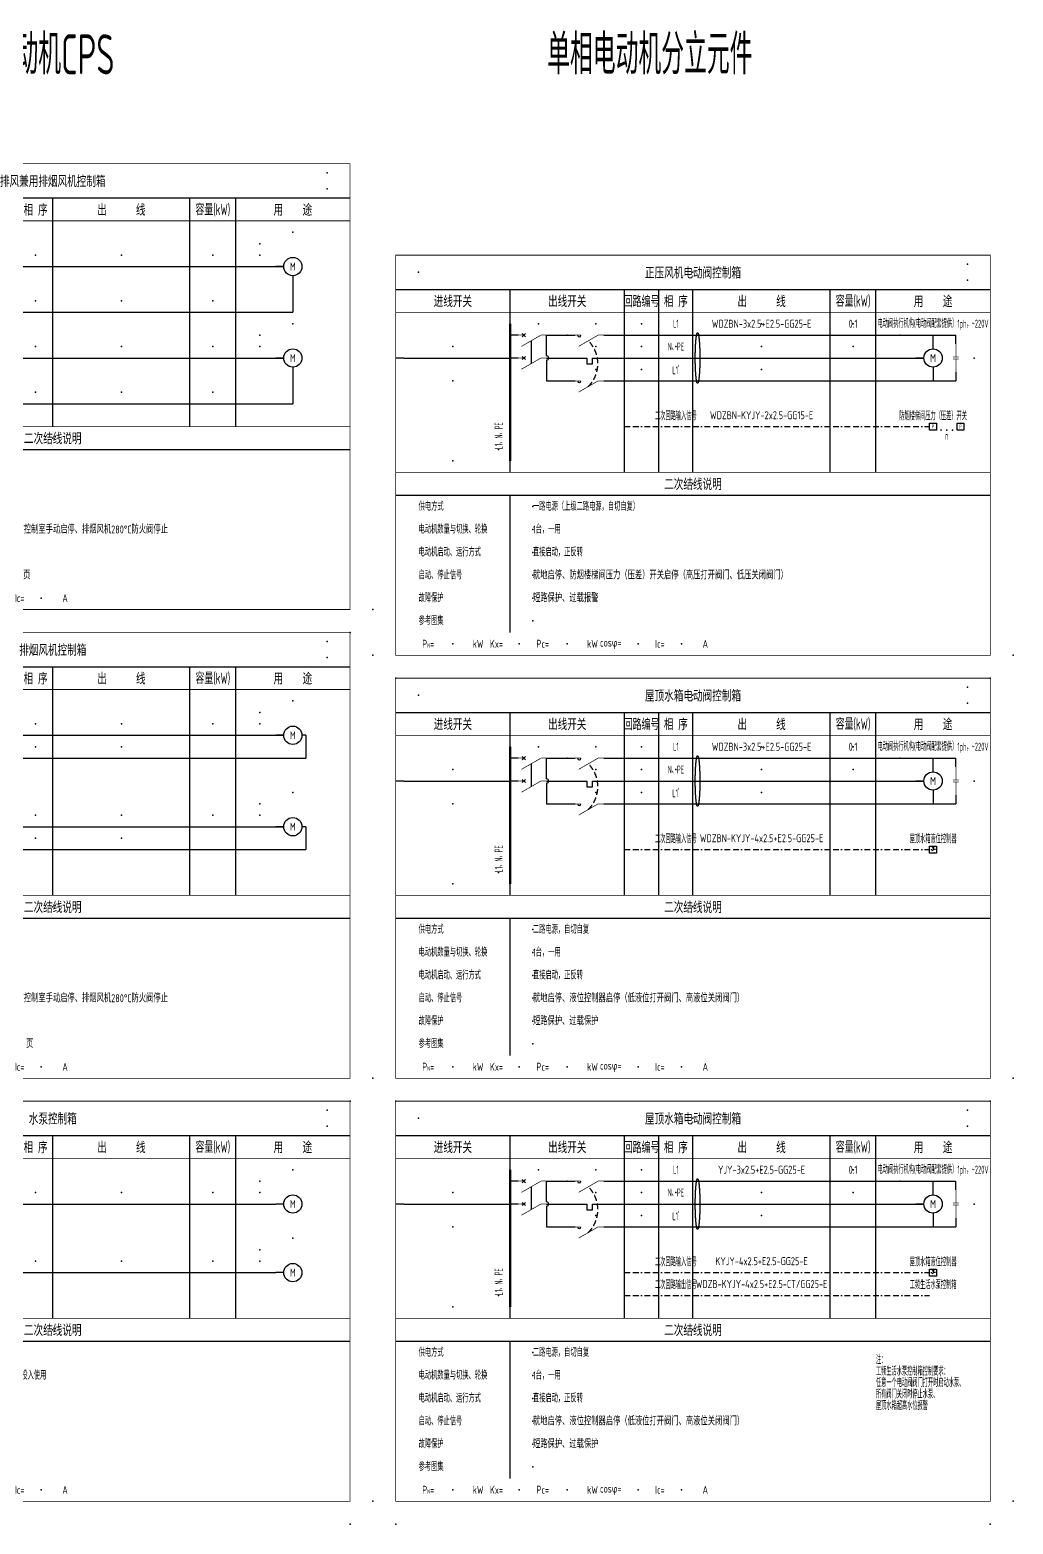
# Model space of a CAD drawing. Extents: x -337 to 273738, y -225 to 2088994.
# Drawn here: x 65949 to 108949, y 11724 to 77074 of the extents above; entities that cross this region are included whole.
import ezdxf
from ezdxf.enums import TextEntityAlignment as Align

# ---------------------------------------------------------------- set-up
doc = ezdxf.new("R2010")
doc.units = 0
doc.header["$LTSCALE"] = 1000
doc.linetypes.add('BORDER2', pattern=[0.875, 0.25, -0.125, 0.25, -0.125, 0, -0.125])
doc.linetypes.add('HIDDEN', pattern=[0.375, 0.25, -0.125])
doc.layers.get('0').update_dxf_attribs({"linetype": 'CONTINUOUS'})
for name, color, linetype in [('E-AB', 1, 'CONTINUOUS'), ('E-CTRL-WIRE', 3, 'BORDER2'), ('E-EQ-POWER', 3, 'CONTINUOUS'), ('E-FAS-DEVC', 3, 'CONTINUOUS'), ('E-POWR-DEVC', 3, 'CONTINUOUS'), ('E-UNIV-AB', 10, 'CONTINUOUS'), ('E-UNIV-DIAG', 2, 'CONTINUOUS'), ('E-UNIV-DIAG2', 2, 'HIDDEN'), ('E-UNIV-EL', 140, 'CONTINUOUS'), ('E-UNIV-NOTE', 6, 'CONTINUOUS'), ('E-UNIV-WIRE', 4, 'CONTINUOUS')]:
    doc.layers.add(name, color=color, linetype=linetype)
doc.styles.get("Standard").update_dxf_attribs({"font": 'GBENOR', "bigfont": 'GBCBIG'})
doc.styles.add('TH-STYLE3', font='tssdeng.shx', dxfattribs={"width": 0.65, "bigfont": 'tssdchn.shx'})

# ---------------------------------------------------------------- blocks, each defined once
blk = doc.blocks.new('E-BSYS29')
for p, q in [((0, -10), (260.0000000000003, -10)), ((50, -70), (50, -10))]:
    blk.add_line(p, q)
blk.add_lwpolyline([(259.9999999999995, -70, 0.35, 0.35, 0), (260.0000000000003, 0, 0.35, 0.35, 0), (0, 0, 0.35, 0.35, 0), (-7.958078640513122e-13, -70, 0, 0, 0)], format="xyseb", close=True)
for p in [(130.0000000000001, -5), (59.99999999999989, -15), (59.99999999999989, -25), (59.99999999999989, -35), (59.99999999999989, -45), (59.99999999999989, -55), (59.99999999999989, -65)]:
    blk.add_point(p)
at = {"layer": 'E-UNIV-NOTE', "style": 'TH-STYLE3', "width": 0.7}
blk.add_text('二次结线说明', height=5, dxfattribs=at).set_placement((130.0000000000001, -5), align=Align.MIDDLE)
at = {"layer": 'E-UNIV-NOTE', "style": 'TH-STYLE3', "width": 0.6}
for s, p in [('供电方式', (9.999999999999886, -15)), ('电动机数量与切换、轮换', (9.999999999999773, -25)), ('电动机启动、运行方式', (9.999999999999659, -35)), ('启动、停止信号', (9.999999999999545, -45)), ('故障保护', (9.999999999999432, -55)), ('参考图集', (9.999999999999318, -65))]:
    blk.add_text(s, height=3.500000000000001, dxfattribs=at).set_placement(p, align=Align.MIDDLE_LEFT)
blk = doc.blocks.new('E-BSYS06-1')
at = {"const_width": 0.35}
blk.add_lwpolyline([(0, 0), (-1.13686837721616e-13, -10), (260.0000000000003, -10), (260.0000000000003, 0)], dxfattribs=at)
for p in [(25.00000000000119, -5.000000000002331), (54.00000000000119, -5.000000000002331), (75.0000000000012, -5.000000000002331), (106.0000000000012, -5.000000000002331), (125.0000000000012, -5.000000000002331), (-10.00000000000011, -10), (270.0000000000003, -10), (-2.842170943040401e-13, -20), (260.0000000000002, -20)]:
    blk.add_point(p)
at = {"layer": 'E-UNIV-NOTE', "style": 'TH-STYLE3', "width": 0.7}
for s, p in [('Kx=            ', (53.99999999999915, -5.000000000000739)), ('Pc=          kW', (74.99999999999886, -5.000000000000739)), ('cosφ=            ', (103.9999999999991, -5.000000000000739)), ('Ic=          A', (124.9999999999989, -5.000000000000739))]:
    blk.add_text(s, height=3.5, dxfattribs=at).set_placement(p, align=Align.MIDDLE)
at = {"layer": 'E-UNIV-NOTE', "insert": (25.00000000000119, -5.000000000002331), "char_height": 3.5, "width": 28.03761595922624, "attachment_point": 5, "style": 'TH-STYLE3'}
blk.add_mtext('P{\\H0.5714x;N}=          kW', dxfattribs=at)
blk = doc.blocks.new('E-BSYS03')
for p, q in [((99.99999999999956, -10), (99.99999999999956, 0)), ((115.0000000000004, -10), (115.0000000000004, 0)), ((129.9999999999997, -10), (129.9999999999997, 0)), ((190.0000000000001, -10), (190.0000000000001, 0)), ((210.0000000000005, -10), (210.0000000000005, 0)), ((50.00000000000058, -10), (50.00000000000058, -5))]:
    blk.add_line(p, q)
at = {"const_width": 0.35}
blk.add_lwpolyline([(0, 0), (-1.4210854715202e-13, -10), (260.0000000000003, -10), (260.0000000000003, 0)], dxfattribs=at)
for p in [(45.00000000000044, 0), (25.0000000000003, -5)]:
    blk.add_point(p)
blk = doc.blocks.new('E-BSYS01-1')
for p, q in [((0, -15), (260.0000000000003, -15)), ((50, -30.00000000000028), (50, -15)), ((100, -25.00000000000028), (100, -15)), ((115, -25.00000000000028), (115, -15)), ((130, -25.00000000000028), (130, -15)), ((190.0000000000003, -25.00000000000028), (190.0000000000003, -15)), ((210.0000000000003, -25.00000000000028), (210.0000000000003, -15))]:
    blk.add_line(p, q)
at = {"const_width": 0.35}
for points in [[(0, -25.00000000000028), (0, 0), (260.0000000000003, 0), (260.0000000000003, -25.00000000000028)], [(260.0000000000003, -25.00000000000028), (0, -25.00000000000028)]]:
    blk.add_lwpolyline(points, dxfattribs=at)
for p in [(250.0000000000003, -4), (10, -7.5), (130, -7.5), (250.0000000000003, -11)]:
    blk.add_point(p)
at = {"layer": 'E-UNIV-NOTE', "style": 'TH-STYLE3'}
for s, width, p in [('进线开关', 0.7, (25, -20)), ('出线开关', 0.7, (75, -20)), ('回路编号', 0.6, (107.5, -20)), ('相 序', 0.7, (122.5, -20)), ('出      线', 0.7, (160.0000000000003, -20)), ('容量(kW)', 0.6, (200.0000000000003, -20)), ('用    途', 0.7, (235.0000000000003, -20))]:
    blk.add_text(s, height=5, dxfattribs=dict(at, width=width)).set_placement(p, align=Align.MIDDLE)
blk = doc.blocks.new('E-BCPS101')
at = {"color": 3}
for p, q in [((4.957106781186553, -0.7071067811865532), (3.542893218813447, 0.7071067811865532)), ((3.542893218813447, -0.7071067811865532), (4.957106781186553, 0.7071067811865532)), ((5.5, -0.75), (5.5, 0.75))]:
    blk.add_line(p, q, dxfattribs=at)
at = {"color": 3, "const_width": 0.3}
for points in [[(2.5, 0), (7.5, 0)], [(15, 0), (6.5, -4.907477288111863)], [(15, 0), (17.5, 0)]]:
    blk.add_lwpolyline(points, dxfattribs=at)
at = {"color": 3}
blk.add_arc((6.75, 0), 0.75, 180, 0, dxfattribs=at)
at = {"layer": 'E-UNIV-DIAG2'}
blk.add_lwpolyline([(0, -7.5), (32.5, -7.5), (32.5, 7.5), (0, 7.5)], close=True, dxfattribs=at)
at = {"layer": 'E-UNIV-WIRE'}
for p, q in [((2.5, 0), (0, 0)), ((17.5, 0), (32.5, 0))]:
    blk.add_line(p, q, dxfattribs=at)
at = {"layer": 'E-UNIV-AB', "width": 0.6, "flags": 9}
blk.add_attdef('CPS', text='', height=3.988501616960122, rotation=90, dxfattribs=at).set_placement((9.950000000000045, 5), align=Align.MIDDLE)
blk = doc.blocks.new('E-BSYS223')
for p, q in [((99.99999999999955, -40), (99.99999999999955, 0)), ((115.0000000000005, -40), (115.0000000000005, 0)), ((129.9999999999997, -40), (129.9999999999997, 0)), ((190.0000000000001, -40), (190.0000000000001, 0)), ((210.0000000000005, -40), (210.0000000000005, 0))]:
    blk.add_line(p, q)
at = {"const_width": 0.35}
for points in [[(0, 0), (-1.70530256582424e-13, -40)], [(260.0000000000003, -40), (260.0000000000003, 0)]]:
    blk.add_lwpolyline(points, dxfattribs=at)
for p in [(235.0000000000003, -5), (75, -9.999999999999886), (220.5000000000003, -10), (107.5, -15), (122.5, -15), (160, -15), (200.0000000000003, -15), (220.5000000000003, -15), (75, -29.99999999999989), (107.5, -35), (122.5, -35), (160, -35), (200.0000000000003, -35)]:
    blk.add_point(p)
at = {"layer": 'E-POWR-DEVC'}
blk.add_circle((235.0000000000003, -20), 4, dxfattribs=at)
at = {"layer": 'E-UNIV-WIRE'}
for p, q in [((53.5, -20), (50, -20)), ((68.5, -20), (91, -20)), ((91, -20), (215.0000000000003, -20)), ((231.0000000000003, -20), (227.5000000000003, -20)), ((235.0000000000003, -24), (235.0000000000003, -40)), ((53.5, -40), (50, -40)), ((68.5, -40), (91, -40)), ((91, -40), (215.0000000000003, -39.99999999999989)), ((227.5000000000003, -39.99999999999989), (235.0000000000003, -40))]:
    blk.add_line(p, q, dxfattribs=at)
at = {"layer": 'E-UNIV-WIRE', "const_width": 1}
blk.add_lwpolyline([(50, -5), (50, -45)], dxfattribs=at)
at = {"layer": 'E-UNIV-DIAG'}
for p in [(53.5, -20), (53.5, -40)]:
    blk.add_blockref('E-BCPS101', p, dxfattribs=at)
at = {"layer": 'E-UNIV-NOTE', "style": 'TH-STYLE3', "width": 0.7}
blk.add_text('M', height=3.5, dxfattribs=at).set_placement((235.0000000000003, -20), align=Align.MIDDLE)
blk = doc.blocks.new('E-BSYS04')
for p in [(-25, 5), (-25, -10)]:
    blk.add_point(p)
at = {"layer": 'E-UNIV-WIRE'}
for p, q in [((-46.5, 0), (-50, 0)), ((-21.5, 0), (0, 0))]:
    blk.add_line(p, q, dxfattribs=at)
blk = doc.blocks.new('E-BQF102-1')
at = {"color": 3}
for p, q in [((1.957106781186553, -0.7071067811865532), (0.5428932188134468, 0.7071067811865532)), ((0.5428932188134468, -0.7071067811865532), (1.957106781186553, 0.7071067811865532)), ((2.5, -0.75), (2.5, 0.75))]:
    blk.add_line(p, q, dxfattribs=at)
at = {"color": 3, "const_width": 0.3}
for points in [[(0, 0), (2.5, 0)], [(10, 0), (1.5, -4.907477288111863)], [(10, 0), (12.5, 0)]]:
    blk.add_lwpolyline(points, dxfattribs=at)
at = {"layer": 'E-UNIV-AB', "width": 0.6, "flags": 9}
blk.add_attdef('QF', text='', height=3.988501616960122, rotation=90, dxfattribs=at).set_placement((7.450000000000045, 5), align=Align.MIDDLE)
blk = doc.blocks.new('E-BKM102')
at = {"color": 3, "const_width": 0.3}
for points in [[(0, 0), (0, -2.5)], [(0, -10), (-4.907477288111807, -1.5)], [(0, -10), (0, -12.5)]]:
    blk.add_lwpolyline(points, dxfattribs=at)
at = {"color": 3}
blk.add_arc((0, -1.75), 0.75, 90, 270, dxfattribs=at)
at = {"layer": 'E-UNIV-AB', "width": 0.6, "flags": 9}
blk.add_attdef('KM', text='', height=3.988501616960122, dxfattribs=at).set_placement((5, -4.949999999999989), align=Align.MIDDLE)
blk = doc.blocks.new('E-BCPS102')
at = {"color": 3}
for p, q in [((4.957106781186553, -0.7071067811865532), (3.542893218813447, 0.7071067811865532)), ((3.542893218813447, -0.7071067811865532), (4.957106781186553, 0.7071067811865532)), ((5.5, -0.75), (5.5, 0.75)), ((17.5, -10), (17.5, 0)), ((7.799038105676573, -4.157477288111863), (8.299038105676573, -5.023502691896283)), ((9.598076211353145, -4.273502691896283), (8.299038105676573, -5.023502691896283)), ((9.098076211353145, -3.407477288111863), (9.598076211353145, -4.273502691896283)), ((17.5, -20.75), (17.5, -19.25))]:
    blk.add_line(p, q, dxfattribs=at)
at = {"color": 3, "const_width": 0.3}
for points in [[(2.5, 0), (7.5, 0)], [(15, 0), (6.5, -4.907477288111863)], [(15, 0), (17.5, 0)]]:
    blk.add_lwpolyline(points, dxfattribs=at)
at = {"color": 3}
blk.add_arc((6.75, 0), 0.75, 180, 0, dxfattribs=at)
blk.add_solid([(7.799038105676573, -4.157477288111863), (8.299038105676573, -5.023502691896283), (9.098076211353145, -3.407477288111863), (9.598076211353145, -4.273502691896283)], dxfattribs=at)
at = {"layer": 'E-POWR-DEVC'}
blk.add_line((30, -20), (30, -10), dxfattribs=at)
blk.add_lwpolyline([(22.60048094716183, -18.20373864405565), (22.60048094716183, -16.70373864405565), (23.89951905283851, -17.45373864405565)], close=True, dxfattribs=at)
at = {"layer": 'E-UNIV-DIAG2'}
for p, q in [((23.24999999999977, -12.20753626814883), (23.24999999999977, -17.0787386440561)), ((23.24999999999977, -17.8287386440561), (23.24999999999977, -22.44901408750479))]:
    blk.add_line(p, q, dxfattribs=at)
blk.add_lwpolyline([(0, -27.5), (32.5, -27.5), (32.5, 7.5), (0, 7.5)], close=True, dxfattribs=at)
at = {"layer": 'E-UNIV-WIRE'}
for p, q in [((2.5, 0), (0, 0)), ((17.5, 0), (32.5, -1.13686837721616e-13)), ((30, -10), (32.5, -10))]:
    blk.add_line(p, q, dxfattribs=at)
at = {"layer": 'E-POWR-DEVC', "rotation": 90}
for p in [(17.5, -10), (17.5, -20)]:
    blk.add_blockref('E-BKM102', p, dxfattribs=at)
at = {"layer": 'E-UNIV-AB', "width": 0.6, "flags": 9}
blk.add_attdef('CPS', text='', height=3.988501616960122, rotation=90, dxfattribs=at).set_placement((9.950000000000045, 5), align=Align.MIDDLE)
blk = doc.blocks.new('E-BSYS222')
for p, q in [((99.99999999999955, -40), (99.99999999999955, 0)), ((115.0000000000005, -40), (115.0000000000005, 0)), ((129.9999999999997, -40), (129.9999999999997, 0)), ((190.0000000000001, -40), (190.0000000000001, 0)), ((210.0000000000005, -40), (210.0000000000005, 0))]:
    blk.add_line(p, q)
at = {"const_width": 0.35}
for points in [[(0, 0), (-1.70530256582424e-13, -40)], [(260.0000000000003, -40), (260.0000000000003, 0)]]:
    blk.add_lwpolyline(points, dxfattribs=at)
for p in [(235.0000000000003, -5), (75, -9.999999999999886), (220.5000000000003, -10), (107.5, -15), (122.5, -15), (160, -15), (200.0000000000003, -15), (220.5000000000003, -15), (107.5, -25), (122.5, -25), (160, -25)]:
    blk.add_point(p)
at = {"layer": 'E-POWR-DEVC'}
blk.add_circle((235.0000000000003, -20), 4, dxfattribs=at)
at = {"layer": 'E-UNIV-WIRE'}
for p, q in [((53.5, -19.99999999999989), (50, -19.99999999999989)), ((86, -20), (91, -20)), ((91, -20), (215.0000000000003, -20)), ((231.0000000000003, -20), (227.5000000000003, -20)), ((240.7500000000003, -20), (239.0000000000003, -20)), ((240.7500000000003, -20), (240.7500000000003, -30)), ((86, -29.99999999999989), (91, -30)), ((91, -30), (215.0000000000003, -29.99999999999989)), ((227.5000000000003, -29.99999999999989), (240.7500000000003, -30))]:
    blk.add_line(p, q, dxfattribs=at)
at = {"layer": 'E-UNIV-WIRE', "const_width": 1}
blk.add_lwpolyline([(50, -5), (50, -45)], dxfattribs=at)
at = {"layer": 'E-UNIV-DIAG'}
blk.add_blockref('E-BCPS102', (53.5, -19.99999999999989), dxfattribs=at)
at = {"layer": 'E-UNIV-NOTE', "style": 'TH-STYLE3', "width": 0.7}
blk.add_text('M', height=3.5, dxfattribs=at).set_placement((235.0000000000003, -20), align=Align.MIDDLE)
blk = doc.blocks.new('E-BSYS221')
for p, q in [((99.99999999999955, -30), (99.99999999999955, 0)), ((115.0000000000005, -30), (115.0000000000005, 0)), ((129.9999999999997, -30), (129.9999999999997, 0)), ((190.0000000000001, -30), (190.0000000000001, 0)), ((210.0000000000005, -30), (210.0000000000005, 0))]:
    blk.add_line(p, q)
at = {"const_width": 0.35}
for points in [[(0, 0), (-1.70530256582424e-13, -30)], [(260.0000000000003, -30), (260.0000000000003, 0)]]:
    blk.add_lwpolyline(points, dxfattribs=at)
for p in [(235.0000000000003, -5), (75, -9.999999999999886), (220.5000000000002, -10), (107.5, -15), (122.5, -15), (160, -15), (200.0000000000003, -15), (220.5000000000002, -15)]:
    blk.add_point(p)
at = {"layer": 'E-POWR-DEVC'}
blk.add_circle((235.0000000000002, -20), 4, dxfattribs=at)
at = {"layer": 'E-UNIV-WIRE'}
for p, q in [((53.5, -20), (50, -20)), ((86, -20), (91, -20)), ((91, -20), (215.0000000000005, -20)), ((231.0000000000002, -20), (227.5000000000002, -20))]:
    blk.add_line(p, q, dxfattribs=at)
at = {"layer": 'E-UNIV-WIRE', "const_width": 1}
blk.add_lwpolyline([(50, -5), (50, -35)], dxfattribs=at)
at = {"layer": 'E-UNIV-DIAG'}
blk.add_blockref('E-BCPS101', (53.5, -20), dxfattribs=at)
at = {"layer": 'E-UNIV-NOTE', "style": 'TH-STYLE3', "width": 0.7}
blk.add_text('M', height=3.5, dxfattribs=at).set_placement((235.0000000000002, -20), align=Align.MIDDLE)
blk = doc.blocks.new('E-BQL101')
at = {"color": 3, "const_width": 0.3}
for points in [[(0, 0), (0, -2.5)], [(0, -10), (-4.907477288111821, -1.5)], [(-0.75, -2.5), (0.75, -2.5)], [(0, -10), (0, -12.5)]]:
    blk.add_lwpolyline(points, dxfattribs=at)
blk.add_lwpolyline([(0.5, -3.302142464750051, 2291.831035074664), (0.4999992384566438, -3.303015128933002, 2291.831035074664)], format="xyb", dxfattribs=at)
at = {"layer": 'E-UNIV-AB', "width": 0.6, "flags": 9}
blk.add_attdef('QL', text='', height=3.988501616960122, dxfattribs=at).set_placement((2.5, -7.449999999999989), align=Align.MIDDLE)
blk = doc.blocks.new('E-BSYS04-3')
for p in [(-25, 15), (-25, -15)]:
    blk.add_point(p)
at = {"layer": 'E-UNIV-WIRE'}
for p, q in [((-46.5, 5), (-50, 5)), ((-34, 5), (-30.5, 5)), ((-18, 5), (-18, -5)), ((-18, 0), (0, 0)), ((-46.5, -5), (-50, -5)), ((-34, -5), (-30.5, -5))]:
    blk.add_line(p, q, dxfattribs=at)
blk = doc.blocks.new('E-BATS101')
at = {"layer": 'E-POWR-DEVC'}
blk.add_line((15, -10), (15, 0), dxfattribs=at)
blk.add_lwpolyline([(7.600480947162055, -5.703738644056557), (7.600480947162055, -4.203738644056557), (8.899519052838741, -4.953738644056557)], close=True, dxfattribs=at)
at = {"layer": 'E-UNIV-DIAG2'}
for p, q in [((8.25, 2.453738644055989), (8.25, -4.578738644057012)), ((8.25, -5.328738644057012), (8.25, -12.45373864405701))]:
    blk.add_line(p, q, dxfattribs=at)
blk.add_lwpolyline([(0, -17.5), (17.5, -17.5), (17.5, 7.5), (0, 7.5)], close=True, dxfattribs=at)
at = {"layer": 'E-UNIV-WIRE'}
for p, q in [((0, 0), (2.5, 0)), ((17.5, -5), (15, -5)), ((0, -10), (2.5, -10))]:
    blk.add_line(p, q, dxfattribs=at)
at = {"layer": 'E-POWR-DEVC', "xscale": -1, "rotation": 90}
blk.add_blockref('E-BQL101', (2.5, 0), dxfattribs=at)
at = {"layer": 'E-POWR-DEVC', "rotation": 90}
blk.add_blockref('E-BQL101', (2.5, -10), dxfattribs=at)
blk = doc.blocks.new('三相电动机CPS')
at = {"layer": 'E-UNIV-WIRE'}
for p, q in [((21500, -4500), (23100, -4500)), ((21500, -6500), (23100, -6500)), ((21500, -8500), (23100, -8500)), ((21500, -10500), (23100, -10500)), ((21500, -25000), (23100, -25000)), ((21500, -26000), (23100, -26000)), ((21500, -29000), (23100, -29000)), ((21500, -30000), (23100, -30000)), ((1600, -45500), (2850, -45500)), ((21500, -45500), (22750, -45500)), ((21500, -48500), (22750, -48500))]:
    blk.add_line(p, q, dxfattribs=at)
at = {"xscale": 100, "yscale": 100, "zscale": 100}
blk.add_blockref('E-BSYS04', (5000, -45500), dxfattribs=at)
at = {"layer": 'E-POWR-DEVC', "xscale": 100, "yscale": 100, "zscale": 100, "rotation": 90}
for p in [(350, -6500), (350, -7500), (350, -27000), (350, -28000)]:
    blk.add_blockref('E-BQL101', p, dxfattribs=at)
at = {"layer": 'E-UNIV-DIAG', "xscale": 100, "yscale": 100, "zscale": 100}
for name, p in [('E-BSYS01-1', (0, 0)), ('E-BSYS223', (0, -2500)), ('E-BSYS04-3', (5000, -7000)), ('E-BATS101', (1700, -6500)), ('E-BSYS223', (0, -6500)), ('E-BSYS03', (0, -10500)), ('E-BSYS29', (0, -11500)), ('E-BSYS06-1', (0, -18500)), ('E-BSYS01-1', (0, -20500)), ('E-BSYS222', (0, -23000)), ('E-BSYS04-3', (5000, -27500)), ('E-BATS101', (1700, -27000)), ('E-BSYS222', (0, -27000)), ('E-BSYS03', (0, -31000)), ('E-BSYS29', (0, -32000)), ('E-BSYS06-1', (0, -39000)), ('E-BSYS01-1', (0, -41000)), ('E-BSYS221', (0, -43500)), ('E-BQF102-1', (350, -45500)), ('E-BSYS221', (0, -46500)), ('E-BSYS03', (0, -49500)), ('E-BSYS29', (0, -50500)), ('E-BSYS06-1', (0, -57500))]:
    blk.add_blockref(name, p, dxfattribs=at)
at = {"layer": 'E-UNIV-NOTE', "style": 'TH-STYLE3'}
for s, height, width, p in [('三相电动机CPS', 1750.000000000001, 0.6, (8375.699001863599, 4780.732787705958)), ('二路电源，自切自复', 350.0000000000001, 0.6, (6000, -13000)), ('2台，一用一备，自动轮换', 350.0000000000001, 0.6, (6000, -14000)), ('低速运行、火灾时高速运行，Y/Y型接线', 350.0000000000001, 0.6, (6000, -15000)), ('就地手动启停、火灾报警系统启停、消防控制室手动启停、排烟风机280%%DC防火阀停止', 350.0000000000001, 0.7, (6000, -16000)), ('短路保护、过载报警', 350.0000000000001, 0.7, (6000, -17000)), ('《常用风机控制电路图》99D303-2第35页', 350.0000000000001, 0.7, (6000, -18000)), ('二路电源，自切自复', 350.0000000000001, 0.6, (6000, -33500)), ('2台，一用一备，自动轮换', 350.0000000000001, 0.6, (6000, -34500)), ('星－三角启动', 350.0000000000001, 0.6, (6000, -35500)), ('就地手动启停、火灾报警系统启停、消防控制室手动启停、排烟风机280%%DC防火阀停止', 350.0000000000001, 0.7, (6000, -36500)), ('短路保护、过载报警', 350.0000000000001, 0.7, (6000, -37500)), ('《常用风机控制电路图》99D303-2第   页', 350.0000000000001, 0.7, (6000, -38500)), ('一路电源', 350.0000000000001, 0.6, (6000, -52000)), ('2台，一用一辅，自动轮换，紧急时主、辅泵均投入使用', 350.0000000000001, 0.6, (6000, -53000)), ('直接启动', 350.0000000000001, 0.6, (6000, -54000)), ('就地启停、液位控制器控制', 350.0000000000001, 0.7, (6000, -55000)), ('短路保护、过载保护', 350.0000000000001, 0.7, (6000, -56000)), ('《常用水泵控制电路》01D303-3第115页', 350.0000000000001, 0.7, (6000, -57000))]:
    blk.add_text(s, height=height, dxfattribs=dict(at, width=width)).set_placement(p, align=Align.MIDDLE_LEFT)
at = {"layer": 'E-UNIV-NOTE', "style": 'TH-STYLE3', "width": 0.7}
for s, p in [('排风兼用排烟风机控制箱', (13000, -750)), ('排烟风机控制箱', (13000, -21250)), ('水泵控制箱', (13000, -41750))]:
    blk.add_text(s, height=500, dxfattribs=at).set_placement(p, align=Align.MIDDLE)
at = {"layer": 'E-UNIV-NOTE', "style": 'TH-STYLE3', "width": 0.5}
for p in [(4500, -10500), (4500, -31000), (4500, -49500)]:
    blk.add_text('L1、L2、L3、N、PE', height=350, rotation=90, dxfattribs=at).set_placement(p, align=Align.MIDDLE_LEFT)
blk = doc.blocks.new('E-BQF102')
for p, q in [((-0.7071067811848479, -3.207106781184848), (0.7071067811848479, -1.792893218815152)), ((-0.7071067811848479, -1.792893218815152), (0.7071067811848479, -3.207106781184848))]:
    blk.add_line(p, q)
at = {"const_width": 0.3}
for points in [[(0, 0), (0, -2.5)], [(0, -10), (-4.907477288114023, -1.5)], [(0, -10), (0, -12.5)]]:
    blk.add_lwpolyline(points, dxfattribs=at)
at = {"layer": 'E-UNIV-AB', "width": 0.6, "flags": 9}
blk.add_attdef('QF', text='', height=3.988501616960122, dxfattribs=at).set_placement((5, -7.450000000000728), align=Align.MIDDLE)
blk = doc.blocks.new('CC101')
at = {"color": 3, "const_width": 0.3}
for points in [[(0, 0), (0, -5.76919164809614)], [(-1.260498122900316, -5.76919164809614), (1.239501877099684, -5.76919164809614)], [(-1.25, -6.68275670170614), (1.25, -6.68275670170614)], [(0, -6.68275670170614), (0, -12.5)]]:
    blk.add_lwpolyline(points, dxfattribs=at)
at = {"layer": 'E-AB', "width": 0.6, "flags": 9}
blk.add_attdef('CC', text='', height=3.988501616960122, dxfattribs=at).set_placement((5.792547120466679, -6.860818196596156), align=Align.MIDDLE)
blk = doc.blocks.new('E-BSYS231')
for p, q in [((99.99999999999955, -30), (99.99999999999955, 0)), ((115.0000000000005, -30), (115.0000000000005, 0)), ((129.9999999999998, -30), (129.9999999999998, 0)), ((190, -30), (190, 0)), ((210.0000000000005, -30), (210.0000000000005, 0))]:
    blk.add_line(p, q)
at = {"const_width": 0.35}
for points in [[(0, 0), (-2.273736754432321e-13, -30)], [(260.0000000000002, -30), (260.0000000000002, 0)]]:
    blk.add_lwpolyline(points, dxfattribs=at)
for p in [(62.5, -5), (87.5, -4.999999999999886), (107.5, -5), (160, -5), (200.0000000000002, -5), (235.0000000000002, -5), (75, -10), (220.5000000000002, -10), (87.5, -14.99999999999989), (107.5, -15), (122.5, -15), (160, -15), (200.0000000000002, -15), (87.5, -25), (107.5, -25), (160, -25), (253.0000000000005, -20)]:
    blk.add_point(p)
at = {"layer": 'E-POWR-DEVC'}
blk.add_lwpolyline([(78.5, -20), (83.5, -20), (83.5, -22.5), (86, -22.5), (86, -20), (91, -20)], dxfattribs=at)
blk.add_circle((235.0000000000002, -20), 4, dxfattribs=at)
at = {"layer": 'E-UNIV-DIAG2'}
blk.add_line((59.25, -12.45373864405576), (59.25, -22.45373864405587), dxfattribs=at)
blk.add_ellipse((131.9999999999998, -20), major_axis=(0, 11), ratio=0.09090909090909091, dxfattribs=at)
at = {"layer": 'E-UNIV-WIRE'}
for p, q in [((53.5, -10), (50, -10)), ((66, -10), (78.5, -10)), ((66, -19.12226794847538), (66, -10)), ((91, -10), (235.0000000000002, -10)), ((235.0000000000002, -16), (235.0000000000002, -10)), ((235.0000000000002, -10), (245.0000000000002, -10)), ((245.0000000000002, -13.75), (245.0000000000002, -10)), ((53.5, -20), (50, -20)), ((66, -20), (78.5, -20)), ((66, -20.87773205152462), (66, -30)), ((91, -20), (215.0000000000002, -20)), ((215.0000000000002, -20), (231.0000000000002, -20)), ((231.0000000000002, -20), (227.5000000000002, -20)), ((235.0000000000002, -24), (235.0000000000002, -30)), ((66, -30), (78.5, -30)), ((91, -30), (107, -30)), ((107, -30), (235.0000000000002, -30)), ((235.0000000000002, -30), (245.0000000000002, -30)), ((245.0000000000002, -26.25), (245.0000000000002, -30))]:
    blk.add_line(p, q, dxfattribs=at)
at = {"layer": 'E-UNIV-WIRE', "const_width": 1}
blk.add_lwpolyline([(50, -5), (50, -35)], dxfattribs=at)
at = {"layer": 'E-UNIV-WIRE'}
blk.add_arc((66, -20), 0.8777320516087457, 270, 90, dxfattribs=at)
at = {"layer": 'E-EQ-POWER'}
blk.add_blockref('CC101', (245.0000000000002, -13.75), dxfattribs=at)
at = {"layer": 'E-POWR-DEVC', "rotation": 90}
for name, p in [('E-BQF102', (53.5, -10)), ('E-BKM102', (78.5, -10)), ('E-BQF102', (53.5, -20)), ('E-BKM102', (78.5, -30))]:
    blk.add_blockref(name, p, dxfattribs=at)
at = {"layer": 'E-UNIV-NOTE', "style": 'TH-STYLE3'}
for s, width, p in [('L1', 0.5, (122.5, -5)), ('N、PE', 0.5, (122.5, -15)), ('M', 0.7, (235.0000000000002, -20)), ("L1'", 0.5, (122.4999999999998, -25))]:
    blk.add_text(s, height=3.5, dxfattribs=dict(at, width=width)).set_placement(p, align=Align.MIDDLE)
blk = doc.blocks.new('E-BSYS09')
for p, q in [((100, -10), (100, 0)), ((115, -10), (115, 0)), ((130, -10), (130, 0)), ((190, -10), (190, 0)), ((210, -10), (210, 0))]:
    blk.add_line(p, q)
at = {"const_width": 0.35}
for points in [[(0, 0), (0, -10)], [(260, -10), (260, 0)]]:
    blk.add_lwpolyline(points, dxfattribs=at)
at = {"layer": 'E-UNIV-WIRE', "const_width": 1}
blk.add_lwpolyline([(50, -5), (50, -15)], dxfattribs=at)
blk = doc.blocks.new('E-BFAS630')
blk.add_lwpolyline([(-1.5, -1.5), (-1.5, 1.5), (1.5, 1.5), (1.5, -1.5)], close=True)
at = {"layer": 'E-UNIV-EL'}
for p, q in [((-1, 0), (-0.5, 0)), ((8.526512829121202e-13, 0.7099999999984448), (8.526512829121202e-13, 0.5113248654056406)), ((8.526512829121202e-13, 0.4113248654056747), (8.526512829121202e-13, 0.2613248654056406)), ((8.526512829121202e-13, 0.1613248654056747), (8.526512829121202e-13, 0.01132486540564059)), ((0.2000000000051045, 1.084999999998445), (0.4500000000051045, 1.084999999998445)), ((8.526512829121202e-13, -0.0886751345943253), (8.526512829121202e-13, -0.2886751345943139))]:
    blk.add_line(p, q, dxfattribs=at)
blk.add_lwpolyline([(1, 0), (0.5, 0), (-0.5, -0.577350269189651)], dxfattribs=at)
blk.add_lwpolyline([(8.526512829121202e-13, 1.459999999998445, -0.533333333344807), (8.526512829121202e-13, 0.7099999999984448, -0.5333333333217791)], format="xyb", close=True, dxfattribs=at)
blk = doc.blocks.new('E-BFAS620')
blk.add_lwpolyline([(-1.5, -1.5), (-1.5, 1.5), (1.5, 1.5), (1.5, -1.5)], close=True)
at = {"layer": 'E-UNIV-EL', "style": 'TH-STYLE3', "width": 0.7}
blk.add_attdef('F', text='', height=1.7, dxfattribs=at).set_placement((-3.410605131648481e-13, 0), align=Align.MIDDLE)
blk = doc.blocks.new('单相电动机分立元件')
at = {"layer": 'E-CTRL-WIRE'}
for p, q in [((10000, -7500), (23350, -7501.132486537099)), ((10000, -26000), (23350, -26001.1324865371)), ((10000, -44500), (23350, -44501.1324865371)), ((10000, -45500), (23350, -45501.1324865371))]:
    blk.add_line(p, q, dxfattribs=at)
at = {"layer": 'E-UNIV-DIAG2'}
for centre in [(7428.091526597738, -4745.373864404857), (7428.091526597738, -23245.37386440486), (7428.091526597738, -41745.37386440486)]:
    blk.add_arc(centre, 1412.029215106173, 314.9112972455032, 45.08870275449684, dxfattribs=at)
at = {"layer": 'E-UNIV-NOTE', "const_width": 37.49999999999999}
for points in [[(23831.25, -7651.132486537099, 0.9999999999999998), (23868.75, -7651.132486537099, 0.9999999999999998)], [(24081.25, -7651.132486537099, 0.9999999999999998), (24118.75, -7651.132486537099, 0.9999999999999998)], [(24331.25, -7651.132486537099, 0.9999999999999998), (24368.75, -7651.132486537099, 0.9999999999999998)]]:
    blk.add_lwpolyline(points, format="xyb", close=True, dxfattribs=at)
at = {"layer": 'E-UNIV-WIRE'}
for p, q in [((350, -4500), (2850, -4500)), ((350, -23000), (2850, -23000)), ((350, -41500), (2850, -41500))]:
    blk.add_line(p, q, dxfattribs=at)
at = {"xscale": 100, "yscale": 100, "zscale": 100}
for p in [(5000, -4500), (5000, -23000), (5000, -41500)]:
    blk.add_blockref('E-BSYS04', p, dxfattribs=at)
at = {"layer": 'E-FAS-DEVC', "xscale": 100, "yscale": 100, "zscale": 100}
for p in [(23500, -7501.132486537099), (24700, -7501.132486537099)]:
    blk.add_blockref('E-BFAS620', p, dxfattribs=at).add_auto_attribs({'F': 'P'})
for p in [(23500, -26001.1324865371), (23500, -44501.1324865371)]:
    blk.add_blockref('E-BFAS630', p, dxfattribs=at)
at = {"layer": 'E-UNIV-DIAG', "xscale": 100, "yscale": 100, "zscale": 100}
for name, p in [('E-BSYS01-1', (0, 0)), ('E-BSYS231', (0, -2500)), ('E-BSYS09', (0, -5500)), ('E-BSYS09', (0, -6500)), ('E-BSYS09', (0, -7500)), ('E-BSYS03', (0, -8500)), ('E-BSYS29', (0, -9500)), ('E-BSYS06-1', (0, -16500)), ('E-BSYS01-1', (0, -18500)), ('E-BSYS231', (0, -21000)), ('E-BSYS09', (0, -24000)), ('E-BSYS09', (0, -25000)), ('E-BSYS09', (0, -26000)), ('E-BSYS03', (0, -27000)), ('E-BSYS29', (0, -28000)), ('E-BSYS06-1', (0, -35000)), ('E-BSYS01-1', (0, -37000)), ('E-BSYS231', (0, -39500)), ('E-BSYS09', (0, -42500)), ('E-BSYS09', (0, -43500)), ('E-BSYS09', (0, -44500)), ('E-BSYS03', (0, -45500)), ('E-BSYS29', (0, -46500)), ('E-BSYS06-1', (0, -53500))]:
    blk.add_blockref(name, p, dxfattribs=at)
at = {"layer": 'E-UNIV-NOTE', "style": 'TH-STYLE3'}
for s, height, width, p in [('单相电动机分立元件', 1750.000000000001, 0.6, (6625.241685792804, 8780.732787705958)), ('一路电源（上级二路电源，自切自复）', 350.0000000000001, 0.6, (6000, -11000)), ('1台，一用', 350.0000000000001, 0.6, (6000, -12000)), ('直接启动，正反转', 350.0000000000001, 0.6, (6000, -13000)), ('就地启停、防烟楼梯间压力（压差）开关启停（高压打开阀门、低压关闭阀门）', 350.0000000000001, 0.7, (6000, -14000)), ('短路保护、过载报警', 350.0000000000001, 0.7, (6000, -15000)), ('二路电源，自切自复', 350.0000000000001, 0.6, (6000, -29500)), ('1台，一用', 350.0000000000001, 0.6, (6000, -30500)), ('直接启动，正反转', 350.0000000000001, 0.6, (6000, -31500)), ('就地启停、液位控制器启停（低液位打开阀门、高液位关闭阀门）', 350.0000000000001, 0.7, (6000, -32500)), ('短路保护、过载保护', 350.0000000000001, 0.7, (6000, -33500)), ('二路电源，自切自复', 350.0000000000001, 0.6, (6000, -48000)), ('注：', 350, 0.5, (21000, -48325)), ('1台，一用', 350.0000000000001, 0.6, (6000, -49000)), ('工频生活水泵控制箱控制要求：', 350, 0.5, (21000, -48825)), ('任意一个电动阀阀门打开时启动水泵、', 350, 0.5, (21000, -49325)), ('所有阀门关闭时停止水泵、', 350, 0.5, (21000, -49825)), ('直接启动，正反转', 350.0000000000001, 0.6, (6000, -50000)), ('屋顶水箱超高水位报警', 350, 0.5, (21000, -50325)), ('就地启停、液位控制器启停（低液位打开阀门、高液位关闭阀门）', 350.0000000000001, 0.7, (6000, -51000)), ('短路保护、过载保护', 350.0000000000001, 0.7, (6000, -52000))]:
    blk.add_text(s, height=height, dxfattribs=dict(at, width=width)).set_placement(p, align=Align.MIDDLE_LEFT)
for s, height, width, p in [('正压风机电动阀控制箱', 500, 0.7, (13000, -750)), ('WDZBN-3x2.5+E2.5-GG25-E', 350, 0.65, (16000, -3000)), ('0.1', 350, 0.65, (20000, -3000)), ('电动阀执行机构(电动阀配套提供）1ph，~220V', 350, 0.5, (23500, -3000)), ('二次回路输入信号', 350, 0.5, (12250, -7000)), ('WDZBN-KYJY-2x2.5-GG15-E', 350, 0.65, (16000, -7000.763474076986)), ('防烟楼梯间压力（压差）开关', 350, 0.5, (23500, -7000)), ('n', 350, 0.5, (24100, -7901.132486537099)), ('屋顶水箱电动阀控制箱', 500, 0.7, (13000, -19250)), ('WDZBN-3x2.5+E2.5-GG25-E', 350, 0.65, (16000, -21500)), ('0.1', 350, 0.65, (20000, -21500)), ('电动阀执行机构(电动阀配套提供）1ph，~220V', 350, 0.5, (23500, -21500)), ('二次回路输入信号', 350, 0.5, (12250, -25500)), ('WDZBN-KYJY-4x2.5+E2.5-GG25-E', 350, 0.65, (16000, -25500.76347407699)), ('屋顶水箱液位控制器', 350, 0.5, (23500, -25500)), ('屋顶水箱电动阀控制箱', 500, 0.7, (13000, -37750)), ('YJY-3x2.5+E2.5-GG25-E', 350, 0.65, (16000, -40000)), ('0.1', 350, 0.65, (20000, -40000)), ('电动阀执行机构(电动阀配套提供）1ph，~220V', 350, 0.5, (23500, -40000)), ('二次回路输入信号', 350, 0.5, (12250, -44000)), ('KYJY-4x2.5+E2.5-GG25-E', 350, 0.65, (16000, -44000)), ('屋顶水箱液位控制器', 350, 0.5, (23500, -44000)), ('二次回路输出信号', 350, 0.5, (12250, -45000)), ('WDZB-KYJY-4x2.5+E2.5-CT/GG25-E', 350, 0.65, (16000, -44999.23652593046)), ('工频生活水泵控制箱', 350, 0.5, (23500, -45000))]:
    blk.add_text(s, height=height, dxfattribs=dict(at, width=width)).set_placement(p, align=Align.MIDDLE)
at = {"layer": 'E-UNIV-NOTE', "style": 'TH-STYLE3', "width": 0.5}
for p in [(4500, -8500), (4500, -27000), (4500, -45500)]:
    blk.add_text('L1、N、PE', height=350, rotation=90, dxfattribs=at).set_placement(p, align=Align.MIDDLE_LEFT)

msp = doc.modelspace()

# ---------------------------------------------------------------- block references
for name, p in [('三相电动机CPS', (53948.6347959456, 71223.66252478061)), ('单相电动机分立元件', (81948.6347959456, 67223.66252478061))]:
    msp.add_blockref(name, p)

doc.saveas('drawing.dxf')
